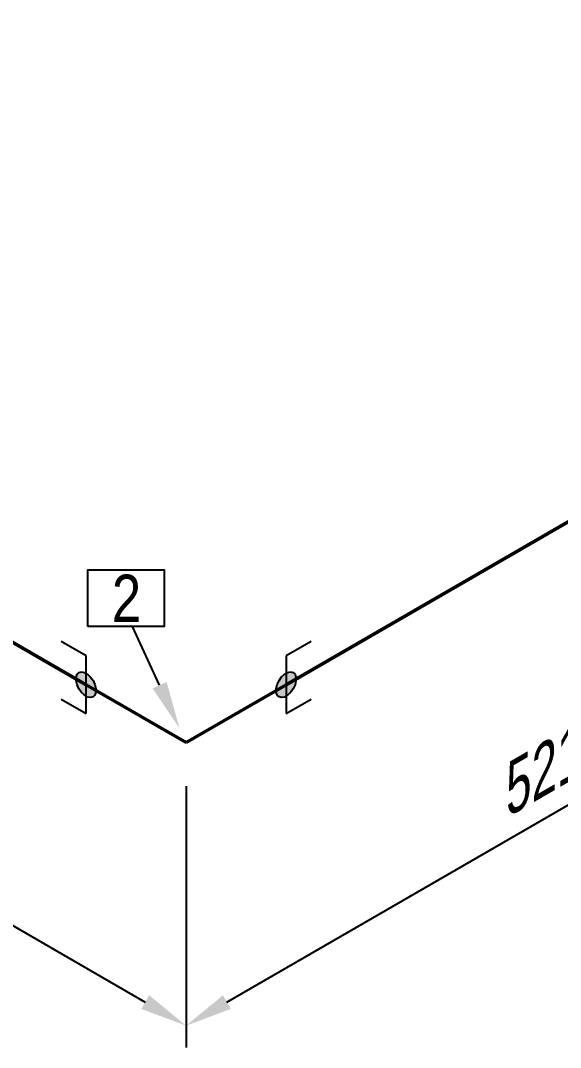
# Model space of a CAD drawing. Header units: millimetres. Extents: x 0 to 594, y 0 to 420.
# Drawn here: x 252.4 to 281.1, y 125.7 to 180.1 of the extents above; entities that cross this region are included whole.
import ezdxf
from ezdxf import colors
from ezdxf.entities.mleader import LeaderData, LeaderLine
from ezdxf.enums import TextEntityAlignment as Align
from ezdxf.math import Vec2, Vec3

# ---------------------------------------------------------------- set-up
doc = ezdxf.new("R2010")
doc.units = ezdxf.units.MM
doc.header["$LTSCALE"] = 0.25
for name, color, linetype in [('용접', 1, 'Continuous'), ('주석', 7, 'Continuous'), ('치수', 1, 'Continuous')]:
    doc.layers.add(name, color=color, linetype=linetype)
doc.layers.add('파이프 작은 보어', color=30, linetype='Continuous', lineweight=50)
doc.styles.add('AdskIsoAnnotation', font='arial.ttf', dxfattribs={"width": 0.8, "height": 1})
doc.styles.add('AdskIsoMetric', font='arial.ttf', dxfattribs={"width": 0.8, "height": 2.5})
doc.styles.add('AdskIsoMetric-30', font='arial.ttf', dxfattribs={"width": 0.8, "height": 2.5})
doc.styles.add('AdskIsoMetric30', font='arial.ttf', dxfattribs={"width": 0.8, "oblique": 30, "height": 2.5})
doc.styles.get("Standard").update_dxf_attribs({"font": 'arial.ttf'})
doc.dimstyles.new('AdskIsoMetric', dxfattribs={"dimtxt": 2.5, "dimasz": 2.5, "dimexe": 1, "dimexo": 2, "dimgap": 0.8, "dimtad": 1, "dimdec": 0, "dimrnd": 1, "dimzin": 0, "dimdsep": 46, "dimtxsty": 'AdskIsoMetric', "dimcen": 0, "dimclrt": 7, "dimadec": 0, "dimazin": 0, "dimtfac": 1, "dimtdec": 0, "dimtmove": 1, "dimatfit": 3, "dimfxl": 0, "dimfrac": 2, "dimtolj": 1, "dimtzin": 0, "dimarcsym": 0})

# ---------------------------------------------------------------- blocks, each defined once
blk = doc.blocks.new('*D26')
at = {"layer": 'Defpoints', "color": 0}
for p in [(299.308, 163.85), (299.308, 148.85), (261.214, 141.856)]:
    blk.add_point(p, dxfattribs=at)
at = {"layer": '치수', "color": 0, "lineweight": -2}
for p, q in [((299.308, 161.541), (299.308, 147.695)), ((263.379, 128.106), (297.143, 147.6)), ((261.214, 139.547), (261.214, 125.702))]:
    blk.add_line(p, q, dxfattribs=at)
at = {"layer": '치수', "color": 0}
for points in [[(296.935, 147.961), (297.352, 147.239), (299.308, 148.85)], [(263.17, 128.467), (263.587, 127.745), (261.214, 126.856)]]:
    blk.add_solid(points, dxfattribs=at)
at = {"layer": '치수', "color": 7, "insert": (280.261, 140.47), "char_height": 2.5, "attachment_point": 5, "rotation": 30, "style": 'AdskIsoMetric30'}
blk.add_mtext('\\A1;5213', dxfattribs=at)
blk = doc.blocks.new('*D27')
at = {"layer": 'Defpoints', "color": 0}
for p in [(41.99, 268.425), (261.214, 141.856), (261.214, 126.856)]:
    blk.add_point(p, dxfattribs=at)
at = {"layer": '치수', "color": 0, "lineweight": -2}
for p, q in [((41.99, 266.116), (41.99, 252.27)), ((44.155, 252.175), (259.049, 128.106)), ((261.214, 139.547), (261.214, 125.702))]:
    blk.add_line(p, q, dxfattribs=at)
at = {"layer": '치수', "color": 0}
for points in [[(44.364, 252.536), (43.947, 251.814), (41.99, 253.425)], [(259.257, 128.467), (258.84, 127.745), (261.214, 126.856)]]:
    blk.add_solid(points, dxfattribs=at)
at = {"layer": '치수', "color": 7, "insert": (151.602, 192.758), "char_height": 2.5, "attachment_point": 5, "rotation": 330, "style": 'AdskIsoMetric-30'}
blk.add_mtext('\\A1;26612', dxfattribs=at)
blk = doc.blocks.new('엘보우-1-Iso2DSkew90')
at = {"color": 0, "linetype": 'ByBlock', "lineweight": -2, "extrusion": (0, 0.816497, 0.57735)}
for p, q in [((-5.303, 3.062), (0, 0)), ((0, 0), (5.303, 3.062)), ((0, 0), (0, 0))]:
    blk.add_line(p, q, dxfattribs=at)
blk = doc.blocks.new('SocketWeld-1-IsoRight')
blk.add_hatch(color=256).paths.add_polyline_path([(0.0055, 0.0371), (0.0057, 0.0369), (0.006, 0.0367), (0.0062, 0.0365), (0.0064, 0.0363), (0.0066, 0.0361), (0.0068, 0.0359), (0.007, 0.0357), (0.0072, 0.0355), (0.0075, 0.0353), (0.0077, 0.0351), (0.0079, 0.0349), (0.0081, 0.0347), (0.0083, 0.0345), (0.0085, 0.0343), (0.0088, 0.0341), (0.009, 0.0339), (0.0092, 0.0337), (0.0094, 0.0334), (0.0096, 0.0332), (0.0098, 0.033), (0.01, 0.0328), (0.0103, 0.0326), (0.0105, 0.0324), (0.0107, 0.0322), (0.0109, 0.032), (0.0111, 0.0318), (0.0113, 0.0316), (0.0115, 0.0314), (0.0118, 0.0312), (0.012, 0.031), (0.0122, 0.0308), (0.0124, 0.0306), (0.0126, 0.0304), (0.0128, 0.0302), (0.013, 0.03), (0.0133, 0.0298), (0.0135, 0.0296), (0.0137, 0.0294), (0.0139, 0.0292), (0.0141, 0.0289), (0.0143, 0.0287), (0.0145, 0.0285), (0.0148, 0.0283), (0.015, 0.0281), (0.0152, 0.0279), (0.0154, 0.0277), (0.0156, 0.0275), (0.0158, 0.0273), (0.0161, 0.0271), (0.0161, 0.0271), (0.0162, 0.0268), (0.0164, 0.0266), (0.0166, 0.0263), (0.0168, 0.0261), (0.017, 0.0258), (0.0171, 0.0256), (0.0173, 0.0253), (0.0175, 0.025), (0.0177, 0.0248), (0.0179, 0.0245), (0.0181, 0.0243), (0.0182, 0.024), (0.0184, 0.0237), (0.0186, 0.0235), (0.0188, 0.0232), (0.019, 0.023), (0.0192, 0.0227), (0.0193, 0.0225), (0.0195, 0.0222), (0.0197, 0.0219), (0.0199, 0.0217), (0.0201, 0.0214), (0.0203, 0.0212), (0.0204, 0.0209), (0.0206, 0.0206), (0.0208, 0.0204), (0.021, 0.0201), (0.0212, 0.0199), (0.0213, 0.0196), (0.0215, 0.0193), (0.0217, 0.0191), (0.0219, 0.0188), (0.0221, 0.0186), (0.0223, 0.0183), (0.0224, 0.0181), (0.0226, 0.0178), (0.0228, 0.0175), (0.023, 0.0173), (0.0232, 0.017), (0.0234, 0.0168), (0.0235, 0.0165), (0.0237, 0.0162), (0.0239, 0.016), (0.0241, 0.0157), (0.0243, 0.0155), (0.0245, 0.0152), (0.0246, 0.015), (0.0248, 0.0147), (0.025, 0.0144), (0.025, 0.0144), (0.0251, 0.0141), (0.0253, 0.0139), (0.0254, 0.0136), (0.0255, 0.0133), (0.0257, 0.013), (0.0258, 0.0127), (0.0259, 0.0124), (0.0261, 0.0121), (0.0262, 0.0118), (0.0263, 0.0116), (0.0265, 0.0113), (0.0266, 0.011), (0.0267, 0.0107), (0.0269, 0.0104), (0.027, 0.0101), (0.0271, 0.0098), (0.0273, 0.0095), (0.0274, 0.0093), (0.0275, 0.009), (0.0277, 0.0087), (0.0278, 0.0084), (0.0279, 0.0081), (0.0281, 0.0078), (0.0282, 0.0075), (0.0283, 0.0072), (0.0284, 0.007), (0.0286, 0.0067), (0.0287, 0.0064), (0.0288, 0.0061), (0.029, 0.0058), (0.0291, 0.0055), (0.0292, 0.0052), (0.0294, 0.0049), (0.0295, 0.0047), (0.0296, 0.0044), (0.0298, 0.0041), (0.0299, 0.0038), (0.03, 0.0035), (0.0302, 0.0032), (0.0303, 0.0029), (0.0304, 0.0026), (0.0306, 0.0024), (0.0307, 0.0021), (0.0308, 0.0018), (0.031, 0.0015), (0.0311, 0.0012), (0.0312, 0.0009), (0.0314, 0.0006), (0.0315, 0.0003), (0.0315, 0.0003), (0.0316, 0.0001), (0.0316, -0.0002), (0.0317, -0.0005), (0.0318, -0.0008), (0.0319, -0.0011), (0.0319, -0.0014), (0.032, -0.0017), (0.0321, -0.002), (0.0321, -0.0022), (0.0322, -0.0025), (0.0323, -0.0028), (0.0323, -0.0031), (0.0324, -0.0034), (0.0325, -0.0037), (0.0325, -0.004), (0.0326, -0.0043), (0.0327, -0.0046), (0.0328, -0.0048), (0.0328, -0.0051), (0.0329, -0.0054), (0.033, -0.0057), (0.033, -0.006), (0.0331, -0.0063), (0.0332, -0.0066), (0.0332, -0.0069), (0.0333, -0.0071), (0.0334, -0.0074), (0.0335, -0.0077), (0.0335, -0.008), (0.0336, -0.0083), (0.0337, -0.0086), (0.0337, -0.0089), (0.0338, -0.0092), (0.0339, -0.0095), (0.0339, -0.0097), (0.034, -0.01), (0.0341, -0.0103), (0.0342, -0.0106), (0.0342, -0.0109), (0.0343, -0.0112), (0.0344, -0.0115), (0.0344, -0.0118), (0.0345, -0.012), (0.0346, -0.0123), (0.0346, -0.0126), (0.0347, -0.0129), (0.0348, -0.0132), (0.0349, -0.0135), (0.0349, -0.0138), (0.0349, -0.0138), (0.0349, -0.014), (0.0349, -0.0143), (0.0349, -0.0146), (0.0349, -0.0148), (0.0349, -0.0151), (0.0349, -0.0153), (0.0349, -0.0156), (0.0349, -0.0159), (0.0349, -0.0161), (0.0349, -0.0164), (0.0349, -0.0166), (0.0349, -0.0169), (0.0349, -0.0172), (0.0349, -0.0174), (0.0349, -0.0177), (0.0349, -0.0179), (0.0349, -0.0182), (0.0349, -0.0185), (0.0349, -0.0187), (0.0349, -0.019), (0.0349, -0.0192), (0.0349, -0.0195), (0.0349, -0.0198), (0.0349, -0.02), (0.0349, -0.0203), (0.0349, -0.0206), (0.0349, -0.0208), (0.0349, -0.0211), (0.0349, -0.0213), (0.0349, -0.0216), (0.0349, -0.0219), (0.0349, -0.0221), (0.0349, -0.0224), (0.0349, -0.0226), (0.0349, -0.0229), (0.0349, -0.0232), (0.0349, -0.0234), (0.0349, -0.0237), (0.0349, -0.0239), (0.0349, -0.0242), (0.0349, -0.0245), (0.0349, -0.0247), (0.0349, -0.025), (0.0349, -0.0252), (0.0349, -0.0255), (0.0349, -0.0258), (0.0349, -0.026), (0.0349, -0.0263), (0.0349, -0.0265), (0.0349, -0.0265), (0.0349, -0.0268), (0.0348, -0.027), (0.0347, -0.0272), (0.0346, -0.0274), (0.0346, -0.0276), (0.0345, -0.0278), (0.0344, -0.028), (0.0344, -0.0282), (0.0343, -0.0284), (0.0342, -0.0286), (0.0342, -0.0288), (0.0341, -0.029), (0.034, -0.0292), (0.0339, -0.0295), (0.0339, -0.0297), (0.0338, -0.0299), (0.0337, -0.0301), (0.0337, -0.0303), (0.0336, -0.0305), (0.0335, -0.0307), (0.0335, -0.0309), (0.0334, -0.0311), (0.0333, -0.0313), (0.0332, -0.0315), (0.0332, -0.0317), (0.0331, -0.0319), (0.033, -0.0322), (0.033, -0.0324), (0.0329, -0.0326), (0.0328, -0.0328), (0.0328, -0.033), (0.0327, -0.0332), (0.0326, -0.0334), (0.0325, -0.0336), (0.0325, -0.0338), (0.0324, -0.034), (0.0323, -0.0342), (0.0323, -0.0344), (0.0322, -0.0346), (0.0321, -0.0349), (0.0321, -0.0351), (0.032, -0.0353), (0.0319, -0.0355), (0.0319, -0.0357), (0.0318, -0.0359), (0.0317, -0.0361), (0.0316, -0.0363), (0.0316, -0.0365), (0.0315, -0.0367), (0.0315, -0.0367), (0.0314, -0.0369), (0.0312, -0.037), (0.0311, -0.0371), (0.031, -0.0373), (0.0308, -0.0374), (0.0307, -0.0375), (0.0306, -0.0377), (0.0304, -0.0378), (0.0303, -0.0379), (0.0302, -0.0381), (0.03, -0.0382), (0.0299, -0.0383), (0.0298, -0.0385), (0.0296, -0.0386), (0.0295, -0.0387), (0.0294, -0.0389), (0.0292, -0.039), (0.0291, -0.0391), (0.029, -0.0393), (0.0288, -0.0394), (0.0287, -0.0395), (0.0286, -0.0397), (0.0284, -0.0398), (0.0283, -0.0399), (0.0282, -0.0401), (0.0281, -0.0402), (0.0279, -0.0403), (0.0278, -0.0405), (0.0277, -0.0406), (0.0275, -0.0408), (0.0274, -0.0409), (0.0273, -0.041), (0.0271, -0.0412), (0.027, -0.0413), (0.0269, -0.0414), (0.0267, -0.0416), (0.0266, -0.0417), (0.0265, -0.0418), (0.0263, -0.042), (0.0262, -0.0421), (0.0261, -0.0422), (0.0259, -0.0424), (0.0258, -0.0425), (0.0257, -0.0426), (0.0255, -0.0428), (0.0254, -0.0429), (0.0253, -0.043), (0.0251, -0.0432), (0.025, -0.0433), (0.025, -0.0433), (0.0248, -0.0433), (0.0246, -0.0434), (0.0245, -0.0434), (0.0243, -0.0435), (0.0241, -0.0435), (0.0239, -0.0436), (0.0237, -0.0436), (0.0235, -0.0437), (0.0234, -0.0437), (0.0232, -0.0438), (0.023, -0.0438), (0.0228, -0.0439), (0.0226, -0.0439), (0.0224, -0.044), (0.0223, -0.044), (0.0221, -0.0441), (0.0219, -0.0441), (0.0217, -0.0442), (0.0215, -0.0442), (0.0213, -0.0443), (0.0212, -0.0443), (0.021, -0.0444), (0.0208, -0.0444), (0.0206, -0.0444), (0.0204, -0.0445), (0.0203, -0.0445), (0.0201, -0.0446), (0.0199, -0.0446), (0.0197, -0.0447), (0.0195, -0.0447), (0.0193, -0.0448), (0.0192, -0.0448), (0.019, -0.0449), (0.0188, -0.0449), (0.0186, -0.045), (0.0184, -0.045), (0.0182, -0.0451), (0.0181, -0.0451), (0.0179, -0.0452), (0.0177, -0.0452), (0.0175, -0.0453), (0.0173, -0.0453), (0.0171, -0.0454), (0.017, -0.0454), (0.0168, -0.0455), (0.0166, -0.0455), (0.0164, -0.0455), (0.0162, -0.0456), (0.0161, -0.0456), (0.0161, -0.0456), (0.0158, -0.0456), (0.0156, -0.0456), (0.0154, -0.0455), (0.0152, -0.0455), (0.015, -0.0454), (0.0148, -0.0454), (0.0145, -0.0453), (0.0143, -0.0453), (0.0141, -0.0453), (0.0139, -0.0452), (0.0137, -0.0452), (0.0135, -0.0451), (0.0133, -0.0451), (0.013, -0.045), (0.0128, -0.045), (0.0126, -0.0449), (0.0124, -0.0449), (0.0122, -0.0449), (0.012, -0.0448), (0.0118, -0.0448), (0.0115, -0.0447), (0.0113, -0.0447), (0.0111, -0.0446), (0.0109, -0.0446), (0.0107, -0.0446), (0.0105, -0.0445), (0.0103, -0.0445), (0.01, -0.0444), (0.0098, -0.0444), (0.0096, -0.0443), (0.0094, -0.0443), (0.0092, -0.0443), (0.009, -0.0442), (0.0088, -0.0442), (0.0085, -0.0441), (0.0083, -0.0441), (0.0081, -0.044), (0.0079, -0.044), (0.0077, -0.0439), (0.0075, -0.0439), (0.0072, -0.0439), (0.007, -0.0438), (0.0068, -0.0438), (0.0066, -0.0437), (0.0064, -0.0437), (0.0062, -0.0436), (0.006, -0.0436), (0.0057, -0.0436), (0.0055, -0.0435), (0.0055, -0.0435), (0.0053, -0.0434), (0.0051, -0.0433), (0.0049, -0.0431), (0.0046, -0.043), (0.0044, -0.0429), (0.0042, -0.0427), (0.004, -0.0426), (0.0037, -0.0425), (0.0035, -0.0423), (0.0033, -0.0422), (0.003, -0.0421), (0.0028, -0.042), (0.0026, -0.0418), (0.0024, -0.0417), (0.0021, -0.0416), (0.0019, -0.0414), (0.0017, -0.0413), (0.0015, -0.0412), (0.0012, -0.041), (0.001, -0.0409), (0.0008, -0.0408), (0.0006, -0.0406), (0.0003, -0.0405), (0.0001, -0.0404), (-0.0001, -0.0403), (-0.0003, -0.0401), (-0.0006, -0.04), (-0.0008, -0.0399), (-0.001, -0.0397), (-0.0012, -0.0396), (-0.0015, -0.0395), (-0.0017, -0.0393), (-0.0019, -0.0392), (-0.0021, -0.0391), (-0.0024, -0.039), (-0.0026, -0.0388), (-0.0028, -0.0387), (-0.003, -0.0386), (-0.0033, -0.0384), (-0.0035, -0.0383), (-0.0037, -0.0382), (-0.004, -0.038), (-0.0042, -0.0379), (-0.0044, -0.0378), (-0.0046, -0.0377), (-0.0049, -0.0375), (-0.0051, -0.0374), (-0.0053, -0.0373), (-0.0055, -0.0371), (-0.0055, -0.0371), (-0.0057, -0.0369), (-0.006, -0.0367), (-0.0062, -0.0365), (-0.0064, -0.0363), (-0.0066, -0.0361), (-0.0068, -0.0359), (-0.007, -0.0357), (-0.0072, -0.0355), (-0.0075, -0.0353), (-0.0077, -0.0351), (-0.0079, -0.0349), (-0.0081, -0.0347), (-0.0083, -0.0345), (-0.0085, -0.0343), (-0.0088, -0.0341), (-0.009, -0.0339), (-0.0092, -0.0337), (-0.0094, -0.0334), (-0.0096, -0.0332), (-0.0098, -0.033), (-0.01, -0.0328), (-0.0103, -0.0326), (-0.0105, -0.0324), (-0.0107, -0.0322), (-0.0109, -0.032), (-0.0111, -0.0318), (-0.0113, -0.0316), (-0.0115, -0.0314), (-0.0118, -0.0312), (-0.012, -0.031), (-0.0122, -0.0308), (-0.0124, -0.0306), (-0.0126, -0.0304), (-0.0128, -0.0302), (-0.013, -0.03), (-0.0133, -0.0298), (-0.0135, -0.0296), (-0.0137, -0.0294), (-0.0139, -0.0292), (-0.0141, -0.0289), (-0.0143, -0.0287), (-0.0145, -0.0285), (-0.0148, -0.0283), (-0.015, -0.0281), (-0.0152, -0.0279), (-0.0154, -0.0277), (-0.0156, -0.0275), (-0.0158, -0.0273), (-0.0161, -0.0271), (-0.0161, -0.0271), (-0.0162, -0.0268), (-0.0164, -0.0266), (-0.0166, -0.0263), (-0.0168, -0.0261), (-0.017, -0.0258), (-0.0171, -0.0256), (-0.0173, -0.0253), (-0.0175, -0.025), (-0.0177, -0.0248), (-0.0179, -0.0245), (-0.0181, -0.0243), (-0.0182, -0.024), (-0.0184, -0.0237), (-0.0186, -0.0235), (-0.0188, -0.0232), (-0.019, -0.023), (-0.0192, -0.0227), (-0.0193, -0.0225), (-0.0195, -0.0222), (-0.0197, -0.0219), (-0.0199, -0.0217), (-0.0201, -0.0214), (-0.0203, -0.0212), (-0.0204, -0.0209), (-0.0206, -0.0206), (-0.0208, -0.0204), (-0.021, -0.0201), (-0.0212, -0.0199), (-0.0213, -0.0196), (-0.0215, -0.0193), (-0.0217, -0.0191), (-0.0219, -0.0188), (-0.0221, -0.0186), (-0.0223, -0.0183), (-0.0224, -0.0181), (-0.0226, -0.0178), (-0.0228, -0.0175), (-0.023, -0.0173), (-0.0232, -0.017), (-0.0234, -0.0168), (-0.0235, -0.0165), (-0.0237, -0.0162), (-0.0239, -0.016), (-0.0241, -0.0157), (-0.0243, -0.0155), (-0.0245, -0.0152), (-0.0246, -0.015), (-0.0248, -0.0147), (-0.025, -0.0144), (-0.025, -0.0144), (-0.0251, -0.0141), (-0.0253, -0.0139), (-0.0254, -0.0136), (-0.0255, -0.0133), (-0.0257, -0.013), (-0.0258, -0.0127), (-0.0259, -0.0124), (-0.0261, -0.0121), (-0.0262, -0.0118), (-0.0263, -0.0116), (-0.0265, -0.0113), (-0.0266, -0.011), (-0.0267, -0.0107), (-0.0269, -0.0104), (-0.027, -0.0101), (-0.0271, -0.0098), (-0.0273, -0.0095), (-0.0274, -0.0093), (-0.0275, -0.009), (-0.0277, -0.0087), (-0.0278, -0.0084), (-0.0279, -0.0081), (-0.0281, -0.0078), (-0.0282, -0.0075), (-0.0283, -0.0072), (-0.0284, -0.007), (-0.0286, -0.0067), (-0.0287, -0.0064), (-0.0288, -0.0061), (-0.029, -0.0058), (-0.0291, -0.0055), (-0.0292, -0.0052), (-0.0294, -0.0049), (-0.0295, -0.0047), (-0.0296, -0.0044), (-0.0298, -0.0041), (-0.0299, -0.0038), (-0.03, -0.0035), (-0.0302, -0.0032), (-0.0303, -0.0029), (-0.0304, -0.0026), (-0.0306, -0.0024), (-0.0307, -0.0021), (-0.0308, -0.0018), (-0.031, -0.0015), (-0.0311, -0.0012), (-0.0312, -0.0009), (-0.0314, -0.0006), (-0.0315, -0.0003), (-0.0315, -0.0003), (-0.0316, -0.0001), (-0.0316, 0.0002), (-0.0317, 0.0005), (-0.0318, 0.0008), (-0.0319, 0.0011), (-0.0319, 0.0014), (-0.032, 0.0017), (-0.0321, 0.002), (-0.0321, 0.0022), (-0.0322, 0.0025), (-0.0323, 0.0028), (-0.0323, 0.0031), (-0.0324, 0.0034), (-0.0325, 0.0037), (-0.0325, 0.004), (-0.0326, 0.0043), (-0.0327, 0.0046), (-0.0328, 0.0048), (-0.0328, 0.0051), (-0.0329, 0.0054), (-0.033, 0.0057), (-0.033, 0.006), (-0.0331, 0.0063), (-0.0332, 0.0066), (-0.0332, 0.0069), (-0.0333, 0.0071), (-0.0334, 0.0074), (-0.0335, 0.0077), (-0.0335, 0.008), (-0.0336, 0.0083), (-0.0337, 0.0086), (-0.0337, 0.0089), (-0.0338, 0.0092), (-0.0339, 0.0095), (-0.0339, 0.0097), (-0.034, 0.01), (-0.0341, 0.0103), (-0.0342, 0.0106), (-0.0342, 0.0109), (-0.0343, 0.0112), (-0.0344, 0.0115), (-0.0344, 0.0118), (-0.0345, 0.012), (-0.0346, 0.0123), (-0.0346, 0.0126), (-0.0347, 0.0129), (-0.0348, 0.0132), (-0.0349, 0.0135), (-0.0349, 0.0138), (-0.0349, 0.0138), (-0.0349, 0.014), (-0.0349, 0.0143), (-0.0349, 0.0146), (-0.0349, 0.0148), (-0.0349, 0.0151), (-0.0349, 0.0153), (-0.0349, 0.0156), (-0.0349, 0.0159), (-0.0349, 0.0161), (-0.0349, 0.0164), (-0.0349, 0.0166), (-0.0349, 0.0169), (-0.0349, 0.0172), (-0.0349, 0.0174), (-0.0349, 0.0177), (-0.0349, 0.0179), (-0.0349, 0.0182), (-0.0349, 0.0185), (-0.0349, 0.0187), (-0.0349, 0.019), (-0.0349, 0.0192), (-0.0349, 0.0195), (-0.0349, 0.0198), (-0.0349, 0.02), (-0.0349, 0.0203), (-0.0349, 0.0206), (-0.0349, 0.0208), (-0.0349, 0.0211), (-0.0349, 0.0213), (-0.0349, 0.0216), (-0.0349, 0.0219), (-0.0349, 0.0221), (-0.0349, 0.0224), (-0.0349, 0.0226), (-0.0349, 0.0229), (-0.0349, 0.0232), (-0.0349, 0.0234), (-0.0349, 0.0237), (-0.0349, 0.0239), (-0.0349, 0.0242), (-0.0349, 0.0245), (-0.0349, 0.0247), (-0.0349, 0.025), (-0.0349, 0.0252), (-0.0349, 0.0255), (-0.0349, 0.0258), (-0.0349, 0.026), (-0.0349, 0.0263), (-0.0349, 0.0265), (-0.0349, 0.0265), (-0.0349, 0.0268), (-0.0348, 0.027), (-0.0347, 0.0272), (-0.0346, 0.0274), (-0.0346, 0.0276), (-0.0345, 0.0278), (-0.0344, 0.028), (-0.0344, 0.0282), (-0.0343, 0.0284), (-0.0342, 0.0286), (-0.0342, 0.0288), (-0.0341, 0.029), (-0.034, 0.0292), (-0.0339, 0.0295), (-0.0339, 0.0297), (-0.0338, 0.0299), (-0.0337, 0.0301), (-0.0337, 0.0303), (-0.0336, 0.0305), (-0.0335, 0.0307), (-0.0335, 0.0309), (-0.0334, 0.0311), (-0.0333, 0.0313), (-0.0332, 0.0315), (-0.0332, 0.0317), (-0.0331, 0.0319), (-0.033, 0.0322), (-0.033, 0.0324), (-0.0329, 0.0326), (-0.0328, 0.0328), (-0.0328, 0.033), (-0.0327, 0.0332), (-0.0326, 0.0334), (-0.0325, 0.0336), (-0.0325, 0.0338), (-0.0324, 0.034), (-0.0323, 0.0342), (-0.0323, 0.0344), (-0.0322, 0.0346), (-0.0321, 0.0349), (-0.0321, 0.0351), (-0.032, 0.0353), (-0.0319, 0.0355), (-0.0319, 0.0357), (-0.0318, 0.0359), (-0.0317, 0.0361), (-0.0316, 0.0363), (-0.0316, 0.0365), (-0.0315, 0.0367), (-0.0315, 0.0367), (-0.0314, 0.0369), (-0.0312, 0.037), (-0.0311, 0.0371), (-0.031, 0.0373), (-0.0308, 0.0374), (-0.0307, 0.0375), (-0.0306, 0.0377), (-0.0304, 0.0378), (-0.0303, 0.0379), (-0.0302, 0.0381), (-0.03, 0.0382), (-0.0299, 0.0383), (-0.0298, 0.0385), (-0.0296, 0.0386), (-0.0295, 0.0387), (-0.0294, 0.0389), (-0.0292, 0.039), (-0.0291, 0.0391), (-0.029, 0.0393), (-0.0288, 0.0394), (-0.0287, 0.0395), (-0.0286, 0.0397), (-0.0284, 0.0398), (-0.0283, 0.0399), (-0.0282, 0.0401), (-0.0281, 0.0402), (-0.0279, 0.0403), (-0.0278, 0.0405), (-0.0277, 0.0406), (-0.0275, 0.0408), (-0.0274, 0.0409), (-0.0273, 0.041), (-0.0271, 0.0412), (-0.027, 0.0413), (-0.0269, 0.0414), (-0.0267, 0.0416), (-0.0266, 0.0417), (-0.0265, 0.0418), (-0.0263, 0.042), (-0.0262, 0.0421), (-0.0261, 0.0422), (-0.0259, 0.0424), (-0.0258, 0.0425), (-0.0257, 0.0426), (-0.0255, 0.0428), (-0.0254, 0.0429), (-0.0253, 0.043), (-0.0251, 0.0432), (-0.025, 0.0433), (-0.025, 0.0433), (-0.0248, 0.0433), (-0.0246, 0.0434), (-0.0245, 0.0434), (-0.0243, 0.0435), (-0.0241, 0.0435), (-0.0239, 0.0436), (-0.0237, 0.0436), (-0.0235, 0.0437), (-0.0234, 0.0437), (-0.0232, 0.0438), (-0.023, 0.0438), (-0.0228, 0.0439), (-0.0226, 0.0439), (-0.0224, 0.044), (-0.0223, 0.044), (-0.0221, 0.0441), (-0.0219, 0.0441), (-0.0217, 0.0442), (-0.0215, 0.0442), (-0.0213, 0.0443), (-0.0212, 0.0443), (-0.021, 0.0444), (-0.0208, 0.0444), (-0.0206, 0.0444), (-0.0204, 0.0445), (-0.0203, 0.0445), (-0.0201, 0.0446), (-0.0199, 0.0446), (-0.0197, 0.0447), (-0.0195, 0.0447), (-0.0193, 0.0448), (-0.0192, 0.0448), (-0.019, 0.0449), (-0.0188, 0.0449), (-0.0186, 0.045), (-0.0184, 0.045), (-0.0182, 0.0451), (-0.0181, 0.0451), (-0.0179, 0.0452), (-0.0177, 0.0452), (-0.0175, 0.0453), (-0.0173, 0.0453), (-0.0171, 0.0454), (-0.017, 0.0454), (-0.0168, 0.0455), (-0.0166, 0.0455), (-0.0164, 0.0455), (-0.0162, 0.0456), (-0.0161, 0.0456), (-0.0161, 0.0456), (-0.0158, 0.0456), (-0.0156, 0.0456), (-0.0154, 0.0455), (-0.0152, 0.0455), (-0.015, 0.0454), (-0.0148, 0.0454), (-0.0145, 0.0453), (-0.0143, 0.0453), (-0.0141, 0.0453), (-0.0139, 0.0452), (-0.0137, 0.0452), (-0.0135, 0.0451), (-0.0133, 0.0451), (-0.013, 0.045), (-0.0128, 0.045), (-0.0126, 0.0449), (-0.0124, 0.0449), (-0.0122, 0.0449), (-0.012, 0.0448), (-0.0118, 0.0448), (-0.0115, 0.0447), (-0.0113, 0.0447), (-0.0111, 0.0446), (-0.0109, 0.0446), (-0.0107, 0.0446), (-0.0105, 0.0445), (-0.0103, 0.0445), (-0.01, 0.0444), (-0.0098, 0.0444), (-0.0096, 0.0443), (-0.0094, 0.0443), (-0.0092, 0.0443), (-0.009, 0.0442), (-0.0088, 0.0442), (-0.0085, 0.0441), (-0.0083, 0.0441), (-0.0081, 0.044), (-0.0079, 0.044), (-0.0077, 0.0439), (-0.0075, 0.0439), (-0.0072, 0.0439), (-0.007, 0.0438), (-0.0068, 0.0438), (-0.0066, 0.0437), (-0.0064, 0.0437), (-0.0062, 0.0436), (-0.006, 0.0436), (-0.0057, 0.0436), (-0.0055, 0.0435), (-0.0055, 0.0435), (-0.0053, 0.0434), (-0.0051, 0.0433), (-0.0049, 0.0431), (-0.0046, 0.043), (-0.0044, 0.0429), (-0.0042, 0.0427), (-0.004, 0.0426), (-0.0037, 0.0425), (-0.0035, 0.0423), (-0.0033, 0.0422), (-0.003, 0.0421), (-0.0028, 0.042), (-0.0026, 0.0418), (-0.0024, 0.0417), (-0.0021, 0.0416), (-0.0019, 0.0414), (-0.0017, 0.0413), (-0.0015, 0.0412), (-0.0012, 0.041), (-0.001, 0.0409), (-0.0008, 0.0408), (-0.0006, 0.0406), (-0.0003, 0.0405), (-0.0001, 0.0404), (0.0001, 0.0403), (0.0003, 0.0401), (0.0006, 0.04), (0.0008, 0.0399), (0.001, 0.0397), (0.0012, 0.0396), (0.0015, 0.0395), (0.0017, 0.0393), (0.0019, 0.0392), (0.0021, 0.0391), (0.0024, 0.039), (0.0026, 0.0388), (0.0028, 0.0387), (0.003, 0.0386), (0.0033, 0.0384), (0.0035, 0.0383), (0.0037, 0.0382), (0.004, 0.038), (0.0042, 0.0379), (0.0044, 0.0378), (0.0046, 0.0377), (0.0049, 0.0375), (0.0051, 0.0374), (0.0053, 0.0373)], flags=0)
at = {"color": 0, "linetype": 'ByBlock', "lineweight": -2, "extrusion": (0.707107, 0.408248, -0.57735)}
for p, q in [((0, 0.1021), (-0.0884, 0.1531)), ((0, -0.1021), (0, 0.1021)), ((-0.0349, 0.0265), (-0.0315, 0.0367)), ((-0.0315, 0.0367), (-0.025, 0.0433)), ((-0.025, 0.0433), (-0.0161, 0.0456)), ((-0.0161, 0.0456), (-0.0055, 0.0435)), ((-0.0055, 0.0435), (0.0055, 0.0371)), ((0.0055, 0.0371), (0.0161, 0.0271)), ((-0.0349, 0.0138), (-0.0349, 0.0265)), ((-0.0315, -0.0003), (-0.0349, 0.0138)), ((0.0161, 0.0271), (0.025, 0.0144)), ((0.025, 0.0144), (0.0315, 0.0003)), ((0.0315, 0.0003), (0.0349, -0.0138)), ((-0.025, -0.0144), (-0.0315, -0.0003)), ((-0.0161, -0.0271), (-0.025, -0.0144)), ((-0.0055, -0.0371), (-0.0161, -0.0271)), ((0.0349, -0.0265), (0.0315, -0.0367)), ((0.0349, -0.0138), (0.0349, -0.0265)), ((-0.0884, -0.051), (0, -0.1021)), ((0.0055, -0.0435), (-0.0055, -0.0371)), ((0.0161, -0.0456), (0.0055, -0.0435)), ((0.025, -0.0433), (0.0161, -0.0456)), ((0.0315, -0.0367), (0.025, -0.0433))]:
    blk.add_line(p, q, dxfattribs=at)
blk = doc.blocks.new('SocketWeld-2-IsoLeft')
blk.add_hatch(color=256).paths.add_polyline_path([(0.0405, 0.017), (0.0406, 0.0168), (0.0407, 0.0166), (0.0409, 0.0165), (0.041, 0.0163), (0.0412, 0.0161), (0.0413, 0.016), (0.0415, 0.0158), (0.0416, 0.0157), (0.0418, 0.0155), (0.0419, 0.0153), (0.042, 0.0152), (0.0422, 0.015), (0.0423, 0.0148), (0.0425, 0.0147), (0.0426, 0.0145), (0.0428, 0.0143), (0.0429, 0.0142), (0.0431, 0.014), (0.0432, 0.0138), (0.0433, 0.0137), (0.0435, 0.0135), (0.0436, 0.0134), (0.0438, 0.0132), (0.0439, 0.013), (0.0441, 0.0129), (0.0442, 0.0127), (0.0444, 0.0125), (0.0445, 0.0124), (0.0447, 0.0122), (0.0448, 0.012), (0.0449, 0.0119), (0.0451, 0.0117), (0.0452, 0.0115), (0.0454, 0.0114), (0.0455, 0.0112), (0.0457, 0.0111), (0.0458, 0.0109), (0.046, 0.0107), (0.0461, 0.0106), (0.0462, 0.0104), (0.0464, 0.0102), (0.0465, 0.0101), (0.0467, 0.0099), (0.0468, 0.0097), (0.047, 0.0096), (0.0471, 0.0094), (0.0473, 0.0092), (0.0474, 0.0091), (0.0476, 0.0089), (0.0476, 0.0089), (0.0476, 0.0087), (0.0477, 0.0086), (0.0477, 0.0084), (0.0478, 0.0082), (0.0478, 0.008), (0.0479, 0.0078), (0.0479, 0.0076), (0.048, 0.0075), (0.048, 0.0073), (0.0481, 0.0071), (0.0481, 0.0069), (0.0482, 0.0067), (0.0482, 0.0066), (0.0483, 0.0064), (0.0483, 0.0062), (0.0484, 0.006), (0.0484, 0.0058), (0.0485, 0.0056), (0.0485, 0.0055), (0.0486, 0.0053), (0.0486, 0.0051), (0.0487, 0.0049), (0.0487, 0.0047), (0.0488, 0.0046), (0.0488, 0.0044), (0.0489, 0.0042), (0.0489, 0.004), (0.049, 0.0038), (0.049, 0.0036), (0.0491, 0.0035), (0.0491, 0.0033), (0.0492, 0.0031), (0.0492, 0.0029), (0.0493, 0.0027), (0.0493, 0.0025), (0.0494, 0.0024), (0.0494, 0.0022), (0.0495, 0.002), (0.0495, 0.0018), (0.0496, 0.0016), (0.0496, 0.0015), (0.0497, 0.0013), (0.0497, 0.0011), (0.0498, 0.0009), (0.0498, 0.0007), (0.0499, 0.0005), (0.0499, 0.0004), (0.05, 0.0002), (0.05, 0), (0.05, 0), (0.05, -0.0002), (0.0499, -0.0004), (0.0499, -0.0005), (0.0498, -0.0007), (0.0498, -0.0009), (0.0497, -0.0011), (0.0497, -0.0013), (0.0496, -0.0015), (0.0496, -0.0016), (0.0495, -0.0018), (0.0495, -0.002), (0.0494, -0.0022), (0.0494, -0.0024), (0.0493, -0.0025), (0.0493, -0.0027), (0.0492, -0.0029), (0.0492, -0.0031), (0.0491, -0.0033), (0.0491, -0.0035), (0.049, -0.0036), (0.049, -0.0038), (0.0489, -0.004), (0.0489, -0.0042), (0.0488, -0.0044), (0.0488, -0.0046), (0.0487, -0.0047), (0.0487, -0.0049), (0.0486, -0.0051), (0.0486, -0.0053), (0.0485, -0.0055), (0.0485, -0.0056), (0.0484, -0.0058), (0.0484, -0.006), (0.0483, -0.0062), (0.0483, -0.0064), (0.0482, -0.0066), (0.0482, -0.0067), (0.0481, -0.0069), (0.0481, -0.0071), (0.048, -0.0073), (0.048, -0.0075), (0.0479, -0.0076), (0.0479, -0.0078), (0.0478, -0.008), (0.0478, -0.0082), (0.0477, -0.0084), (0.0477, -0.0086), (0.0476, -0.0087), (0.0476, -0.0089), (0.0476, -0.0089), (0.0474, -0.0091), (0.0473, -0.0092), (0.0471, -0.0094), (0.047, -0.0096), (0.0468, -0.0097), (0.0467, -0.0099), (0.0465, -0.0101), (0.0464, -0.0102), (0.0462, -0.0104), (0.0461, -0.0106), (0.046, -0.0107), (0.0458, -0.0109), (0.0457, -0.0111), (0.0455, -0.0112), (0.0454, -0.0114), (0.0452, -0.0115), (0.0451, -0.0117), (0.0449, -0.0119), (0.0448, -0.012), (0.0447, -0.0122), (0.0445, -0.0124), (0.0444, -0.0125), (0.0442, -0.0127), (0.0441, -0.0129), (0.0439, -0.013), (0.0438, -0.0132), (0.0436, -0.0134), (0.0435, -0.0135), (0.0433, -0.0137), (0.0432, -0.0138), (0.0431, -0.014), (0.0429, -0.0142), (0.0428, -0.0143), (0.0426, -0.0145), (0.0425, -0.0147), (0.0423, -0.0148), (0.0422, -0.015), (0.042, -0.0152), (0.0419, -0.0153), (0.0418, -0.0155), (0.0416, -0.0157), (0.0415, -0.0158), (0.0413, -0.016), (0.0412, -0.0161), (0.041, -0.0163), (0.0409, -0.0165), (0.0407, -0.0166), (0.0406, -0.0168), (0.0405, -0.017), (0.0405, -0.017), (0.0402, -0.0171), (0.04, -0.0172), (0.0398, -0.0174), (0.0395, -0.0175), (0.0393, -0.0176), (0.0391, -0.0177), (0.0389, -0.0179), (0.0386, -0.018), (0.0384, -0.0181), (0.0382, -0.0183), (0.038, -0.0184), (0.0377, -0.0185), (0.0375, -0.0187), (0.0373, -0.0188), (0.0371, -0.0189), (0.0368, -0.0191), (0.0366, -0.0192), (0.0364, -0.0193), (0.0362, -0.0194), (0.0359, -0.0196), (0.0357, -0.0197), (0.0355, -0.0198), (0.0353, -0.02), (0.035, -0.0201), (0.0348, -0.0202), (0.0346, -0.0204), (0.0344, -0.0205), (0.0341, -0.0206), (0.0339, -0.0207), (0.0337, -0.0209), (0.0335, -0.021), (0.0332, -0.0211), (0.033, -0.0213), (0.0328, -0.0214), (0.0325, -0.0215), (0.0323, -0.0217), (0.0321, -0.0218), (0.0319, -0.0219), (0.0316, -0.0221), (0.0314, -0.0222), (0.0312, -0.0223), (0.031, -0.0224), (0.0307, -0.0226), (0.0305, -0.0227), (0.0303, -0.0228), (0.0301, -0.023), (0.0298, -0.0231), (0.0296, -0.0232), (0.0294, -0.0234), (0.0294, -0.0234), (0.0291, -0.0234), (0.0288, -0.0235), (0.0285, -0.0236), (0.0283, -0.0237), (0.028, -0.0238), (0.0277, -0.0239), (0.0274, -0.0239), (0.0271, -0.024), (0.0268, -0.0241), (0.0265, -0.0242), (0.0263, -0.0243), (0.026, -0.0244), (0.0257, -0.0244), (0.0254, -0.0245), (0.0251, -0.0246), (0.0248, -0.0247), (0.0246, -0.0248), (0.0243, -0.0249), (0.024, -0.0249), (0.0237, -0.025), (0.0234, -0.0251), (0.0231, -0.0252), (0.0228, -0.0253), (0.0226, -0.0254), (0.0223, -0.0254), (0.022, -0.0255), (0.0217, -0.0256), (0.0214, -0.0257), (0.0211, -0.0258), (0.0209, -0.0259), (0.0206, -0.0259), (0.0203, -0.026), (0.02, -0.0261), (0.0197, -0.0262), (0.0194, -0.0263), (0.0191, -0.0264), (0.0189, -0.0265), (0.0186, -0.0265), (0.0183, -0.0266), (0.018, -0.0267), (0.0177, -0.0268), (0.0174, -0.0269), (0.0172, -0.027), (0.0169, -0.027), (0.0166, -0.0271), (0.0163, -0.0272), (0.016, -0.0273), (0.0157, -0.0274), (0.0155, -0.0275), (0.0155, -0.0275), (0.0151, -0.0275), (0.0148, -0.0275), (0.0145, -0.0275), (0.0142, -0.0276), (0.0139, -0.0276), (0.0136, -0.0276), (0.0132, -0.0277), (0.0129, -0.0277), (0.0126, -0.0277), (0.0123, -0.0277), (0.012, -0.0278), (0.0117, -0.0278), (0.0114, -0.0278), (0.011, -0.0279), (0.0107, -0.0279), (0.0104, -0.0279), (0.0101, -0.0279), (0.0098, -0.028), (0.0095, -0.028), (0.0091, -0.028), (0.0088, -0.0281), (0.0085, -0.0281), (0.0082, -0.0281), (0.0079, -0.0281), (0.0076, -0.0282), (0.0073, -0.0282), (0.0069, -0.0282), (0.0066, -0.0283), (0.0063, -0.0283), (0.006, -0.0283), (0.0057, -0.0283), (0.0054, -0.0284), (0.005, -0.0284), (0.0047, -0.0284), (0.0044, -0.0285), (0.0041, -0.0285), (0.0038, -0.0285), (0.0035, -0.0286), (0.0032, -0.0286), (0.0028, -0.0286), (0.0025, -0.0286), (0.0022, -0.0287), (0.0019, -0.0287), (0.0016, -0.0287), (0.0013, -0.0288), (0.0009, -0.0288), (0.0006, -0.0288), (0.0003, -0.0288), (0, -0.0289), (0, -0.0289), (-0.0003, -0.0288), (-0.0006, -0.0288), (-0.0009, -0.0288), (-0.0013, -0.0288), (-0.0016, -0.0287), (-0.0019, -0.0287), (-0.0022, -0.0287), (-0.0025, -0.0286), (-0.0028, -0.0286), (-0.0032, -0.0286), (-0.0035, -0.0286), (-0.0038, -0.0285), (-0.0041, -0.0285), (-0.0044, -0.0285), (-0.0047, -0.0284), (-0.005, -0.0284), (-0.0054, -0.0284), (-0.0057, -0.0283), (-0.006, -0.0283), (-0.0063, -0.0283), (-0.0066, -0.0283), (-0.0069, -0.0282), (-0.0073, -0.0282), (-0.0076, -0.0282), (-0.0079, -0.0281), (-0.0082, -0.0281), (-0.0085, -0.0281), (-0.0088, -0.0281), (-0.0091, -0.028), (-0.0095, -0.028), (-0.0098, -0.028), (-0.0101, -0.0279), (-0.0104, -0.0279), (-0.0107, -0.0279), (-0.011, -0.0279), (-0.0114, -0.0278), (-0.0117, -0.0278), (-0.012, -0.0278), (-0.0123, -0.0277), (-0.0126, -0.0277), (-0.0129, -0.0277), (-0.0132, -0.0277), (-0.0136, -0.0276), (-0.0139, -0.0276), (-0.0142, -0.0276), (-0.0145, -0.0275), (-0.0148, -0.0275), (-0.0151, -0.0275), (-0.0155, -0.0275), (-0.0155, -0.0275), (-0.0157, -0.0274), (-0.016, -0.0273), (-0.0163, -0.0272), (-0.0166, -0.0271), (-0.0169, -0.027), (-0.0172, -0.027), (-0.0174, -0.0269), (-0.0177, -0.0268), (-0.018, -0.0267), (-0.0183, -0.0266), (-0.0186, -0.0265), (-0.0189, -0.0265), (-0.0191, -0.0264), (-0.0194, -0.0263), (-0.0197, -0.0262), (-0.02, -0.0261), (-0.0203, -0.026), (-0.0206, -0.0259), (-0.0209, -0.0259), (-0.0211, -0.0258), (-0.0214, -0.0257), (-0.0217, -0.0256), (-0.022, -0.0255), (-0.0223, -0.0254), (-0.0226, -0.0254), (-0.0228, -0.0253), (-0.0231, -0.0252), (-0.0234, -0.0251), (-0.0237, -0.025), (-0.024, -0.0249), (-0.0243, -0.0249), (-0.0246, -0.0248), (-0.0248, -0.0247), (-0.0251, -0.0246), (-0.0254, -0.0245), (-0.0257, -0.0244), (-0.026, -0.0244), (-0.0263, -0.0243), (-0.0265, -0.0242), (-0.0268, -0.0241), (-0.0271, -0.024), (-0.0274, -0.0239), (-0.0277, -0.0239), (-0.028, -0.0238), (-0.0283, -0.0237), (-0.0285, -0.0236), (-0.0288, -0.0235), (-0.0291, -0.0234), (-0.0294, -0.0234), (-0.0294, -0.0234), (-0.0296, -0.0232), (-0.0298, -0.0231), (-0.0301, -0.023), (-0.0303, -0.0228), (-0.0305, -0.0227), (-0.0307, -0.0226), (-0.031, -0.0224), (-0.0312, -0.0223), (-0.0314, -0.0222), (-0.0316, -0.0221), (-0.0319, -0.0219), (-0.0321, -0.0218), (-0.0323, -0.0217), (-0.0325, -0.0215), (-0.0328, -0.0214), (-0.033, -0.0213), (-0.0332, -0.0211), (-0.0335, -0.021), (-0.0337, -0.0209), (-0.0339, -0.0207), (-0.0341, -0.0206), (-0.0344, -0.0205), (-0.0346, -0.0204), (-0.0348, -0.0202), (-0.035, -0.0201), (-0.0353, -0.02), (-0.0355, -0.0198), (-0.0357, -0.0197), (-0.0359, -0.0196), (-0.0362, -0.0194), (-0.0364, -0.0193), (-0.0366, -0.0192), (-0.0368, -0.0191), (-0.0371, -0.0189), (-0.0373, -0.0188), (-0.0375, -0.0187), (-0.0377, -0.0185), (-0.038, -0.0184), (-0.0382, -0.0183), (-0.0384, -0.0181), (-0.0386, -0.018), (-0.0389, -0.0179), (-0.0391, -0.0177), (-0.0393, -0.0176), (-0.0395, -0.0175), (-0.0398, -0.0174), (-0.04, -0.0172), (-0.0402, -0.0171), (-0.0405, -0.017), (-0.0405, -0.017), (-0.0406, -0.0168), (-0.0407, -0.0166), (-0.0409, -0.0165), (-0.041, -0.0163), (-0.0412, -0.0161), (-0.0413, -0.016), (-0.0415, -0.0158), (-0.0416, -0.0157), (-0.0418, -0.0155), (-0.0419, -0.0153), (-0.042, -0.0152), (-0.0422, -0.015), (-0.0423, -0.0148), (-0.0425, -0.0147), (-0.0426, -0.0145), (-0.0428, -0.0143), (-0.0429, -0.0142), (-0.0431, -0.014), (-0.0432, -0.0138), (-0.0433, -0.0137), (-0.0435, -0.0135), (-0.0436, -0.0134), (-0.0438, -0.0132), (-0.0439, -0.013), (-0.0441, -0.0129), (-0.0442, -0.0127), (-0.0444, -0.0125), (-0.0445, -0.0124), (-0.0447, -0.0122), (-0.0448, -0.012), (-0.0449, -0.0119), (-0.0451, -0.0117), (-0.0452, -0.0115), (-0.0454, -0.0114), (-0.0455, -0.0112), (-0.0457, -0.0111), (-0.0458, -0.0109), (-0.046, -0.0107), (-0.0461, -0.0106), (-0.0462, -0.0104), (-0.0464, -0.0102), (-0.0465, -0.0101), (-0.0467, -0.0099), (-0.0468, -0.0097), (-0.047, -0.0096), (-0.0471, -0.0094), (-0.0473, -0.0092), (-0.0474, -0.0091), (-0.0476, -0.0089), (-0.0476, -0.0089), (-0.0476, -0.0087), (-0.0477, -0.0086), (-0.0477, -0.0084), (-0.0478, -0.0082), (-0.0478, -0.008), (-0.0479, -0.0078), (-0.0479, -0.0076), (-0.048, -0.0075), (-0.048, -0.0073), (-0.0481, -0.0071), (-0.0481, -0.0069), (-0.0482, -0.0067), (-0.0482, -0.0066), (-0.0483, -0.0064), (-0.0483, -0.0062), (-0.0484, -0.006), (-0.0484, -0.0058), (-0.0485, -0.0056), (-0.0485, -0.0055), (-0.0486, -0.0053), (-0.0486, -0.0051), (-0.0487, -0.0049), (-0.0487, -0.0047), (-0.0488, -0.0046), (-0.0488, -0.0044), (-0.0489, -0.0042), (-0.0489, -0.004), (-0.049, -0.0038), (-0.049, -0.0036), (-0.0491, -0.0035), (-0.0491, -0.0033), (-0.0492, -0.0031), (-0.0492, -0.0029), (-0.0493, -0.0027), (-0.0493, -0.0025), (-0.0494, -0.0024), (-0.0494, -0.0022), (-0.0495, -0.002), (-0.0495, -0.0018), (-0.0496, -0.0016), (-0.0496, -0.0015), (-0.0497, -0.0013), (-0.0497, -0.0011), (-0.0498, -0.0009), (-0.0498, -0.0007), (-0.0499, -0.0005), (-0.0499, -0.0004), (-0.05, -0.0002), (-0.05, 0), (-0.05, 0), (-0.05, 0.0002), (-0.0499, 0.0004), (-0.0499, 0.0005), (-0.0498, 0.0007), (-0.0498, 0.0009), (-0.0497, 0.0011), (-0.0497, 0.0013), (-0.0496, 0.0015), (-0.0496, 0.0016), (-0.0495, 0.0018), (-0.0495, 0.002), (-0.0494, 0.0022), (-0.0494, 0.0024), (-0.0493, 0.0025), (-0.0493, 0.0027), (-0.0492, 0.0029), (-0.0492, 0.0031), (-0.0491, 0.0033), (-0.0491, 0.0035), (-0.049, 0.0036), (-0.049, 0.0038), (-0.0489, 0.004), (-0.0489, 0.0042), (-0.0488, 0.0044), (-0.0488, 0.0046), (-0.0487, 0.0047), (-0.0487, 0.0049), (-0.0486, 0.0051), (-0.0486, 0.0053), (-0.0485, 0.0055), (-0.0485, 0.0056), (-0.0484, 0.0058), (-0.0484, 0.006), (-0.0483, 0.0062), (-0.0483, 0.0064), (-0.0482, 0.0066), (-0.0482, 0.0067), (-0.0481, 0.0069), (-0.0481, 0.0071), (-0.048, 0.0073), (-0.048, 0.0075), (-0.0479, 0.0076), (-0.0479, 0.0078), (-0.0478, 0.008), (-0.0478, 0.0082), (-0.0477, 0.0084), (-0.0477, 0.0086), (-0.0476, 0.0087), (-0.0476, 0.0089), (-0.0476, 0.0089), (-0.0474, 0.0091), (-0.0473, 0.0092), (-0.0471, 0.0094), (-0.047, 0.0096), (-0.0468, 0.0097), (-0.0467, 0.0099), (-0.0465, 0.0101), (-0.0464, 0.0102), (-0.0462, 0.0104), (-0.0461, 0.0106), (-0.046, 0.0107), (-0.0458, 0.0109), (-0.0457, 0.0111), (-0.0455, 0.0112), (-0.0454, 0.0114), (-0.0452, 0.0115), (-0.0451, 0.0117), (-0.0449, 0.0119), (-0.0448, 0.012), (-0.0447, 0.0122), (-0.0445, 0.0124), (-0.0444, 0.0125), (-0.0442, 0.0127), (-0.0441, 0.0129), (-0.0439, 0.013), (-0.0438, 0.0132), (-0.0436, 0.0134), (-0.0435, 0.0135), (-0.0433, 0.0137), (-0.0432, 0.0138), (-0.0431, 0.014), (-0.0429, 0.0142), (-0.0428, 0.0143), (-0.0426, 0.0145), (-0.0425, 0.0147), (-0.0423, 0.0148), (-0.0422, 0.015), (-0.042, 0.0152), (-0.0419, 0.0153), (-0.0418, 0.0155), (-0.0416, 0.0157), (-0.0415, 0.0158), (-0.0413, 0.016), (-0.0412, 0.0161), (-0.041, 0.0163), (-0.0409, 0.0165), (-0.0407, 0.0166), (-0.0406, 0.0168), (-0.0405, 0.017), (-0.0405, 0.017), (-0.0402, 0.0171), (-0.04, 0.0172), (-0.0398, 0.0174), (-0.0395, 0.0175), (-0.0393, 0.0176), (-0.0391, 0.0177), (-0.0389, 0.0179), (-0.0386, 0.018), (-0.0384, 0.0181), (-0.0382, 0.0183), (-0.038, 0.0184), (-0.0377, 0.0185), (-0.0375, 0.0187), (-0.0373, 0.0188), (-0.0371, 0.0189), (-0.0368, 0.0191), (-0.0366, 0.0192), (-0.0364, 0.0193), (-0.0362, 0.0194), (-0.0359, 0.0196), (-0.0357, 0.0197), (-0.0355, 0.0198), (-0.0353, 0.02), (-0.035, 0.0201), (-0.0348, 0.0202), (-0.0346, 0.0204), (-0.0344, 0.0205), (-0.0341, 0.0206), (-0.0339, 0.0207), (-0.0337, 0.0209), (-0.0335, 0.021), (-0.0332, 0.0211), (-0.033, 0.0213), (-0.0328, 0.0214), (-0.0325, 0.0215), (-0.0323, 0.0217), (-0.0321, 0.0218), (-0.0319, 0.0219), (-0.0316, 0.0221), (-0.0314, 0.0222), (-0.0312, 0.0223), (-0.031, 0.0224), (-0.0307, 0.0226), (-0.0305, 0.0227), (-0.0303, 0.0228), (-0.0301, 0.023), (-0.0298, 0.0231), (-0.0296, 0.0232), (-0.0294, 0.0234), (-0.0294, 0.0234), (-0.0291, 0.0234), (-0.0288, 0.0235), (-0.0285, 0.0236), (-0.0283, 0.0237), (-0.028, 0.0238), (-0.0277, 0.0239), (-0.0274, 0.0239), (-0.0271, 0.024), (-0.0268, 0.0241), (-0.0265, 0.0242), (-0.0263, 0.0243), (-0.026, 0.0244), (-0.0257, 0.0244), (-0.0254, 0.0245), (-0.0251, 0.0246), (-0.0248, 0.0247), (-0.0246, 0.0248), (-0.0243, 0.0249), (-0.024, 0.0249), (-0.0237, 0.025), (-0.0234, 0.0251), (-0.0231, 0.0252), (-0.0228, 0.0253), (-0.0226, 0.0254), (-0.0223, 0.0254), (-0.022, 0.0255), (-0.0217, 0.0256), (-0.0214, 0.0257), (-0.0211, 0.0258), (-0.0209, 0.0259), (-0.0206, 0.0259), (-0.0203, 0.026), (-0.02, 0.0261), (-0.0197, 0.0262), (-0.0194, 0.0263), (-0.0191, 0.0264), (-0.0189, 0.0265), (-0.0186, 0.0265), (-0.0183, 0.0266), (-0.018, 0.0267), (-0.0177, 0.0268), (-0.0174, 0.0269), (-0.0172, 0.027), (-0.0169, 0.027), (-0.0166, 0.0271), (-0.0163, 0.0272), (-0.016, 0.0273), (-0.0157, 0.0274), (-0.0155, 0.0275), (-0.0155, 0.0275), (-0.0151, 0.0275), (-0.0148, 0.0275), (-0.0145, 0.0275), (-0.0142, 0.0276), (-0.0139, 0.0276), (-0.0136, 0.0276), (-0.0132, 0.0277), (-0.0129, 0.0277), (-0.0126, 0.0277), (-0.0123, 0.0277), (-0.012, 0.0278), (-0.0117, 0.0278), (-0.0114, 0.0278), (-0.011, 0.0279), (-0.0107, 0.0279), (-0.0104, 0.0279), (-0.0101, 0.0279), (-0.0098, 0.028), (-0.0095, 0.028), (-0.0091, 0.028), (-0.0088, 0.0281), (-0.0085, 0.0281), (-0.0082, 0.0281), (-0.0079, 0.0281), (-0.0076, 0.0282), (-0.0073, 0.0282), (-0.0069, 0.0282), (-0.0066, 0.0283), (-0.0063, 0.0283), (-0.006, 0.0283), (-0.0057, 0.0283), (-0.0054, 0.0284), (-0.005, 0.0284), (-0.0047, 0.0284), (-0.0044, 0.0285), (-0.0041, 0.0285), (-0.0038, 0.0285), (-0.0035, 0.0286), (-0.0032, 0.0286), (-0.0028, 0.0286), (-0.0025, 0.0286), (-0.0022, 0.0287), (-0.0019, 0.0287), (-0.0016, 0.0287), (-0.0013, 0.0288), (-0.0009, 0.0288), (-0.0006, 0.0288), (-0.0003, 0.0288), (0, 0.0289), (0, 0.0289), (0.0003, 0.0288), (0.0006, 0.0288), (0.0009, 0.0288), (0.0013, 0.0288), (0.0016, 0.0287), (0.0019, 0.0287), (0.0022, 0.0287), (0.0025, 0.0286), (0.0028, 0.0286), (0.0032, 0.0286), (0.0035, 0.0286), (0.0038, 0.0285), (0.0041, 0.0285), (0.0044, 0.0285), (0.0047, 0.0284), (0.005, 0.0284), (0.0054, 0.0284), (0.0057, 0.0283), (0.006, 0.0283), (0.0063, 0.0283), (0.0066, 0.0283), (0.0069, 0.0282), (0.0073, 0.0282), (0.0076, 0.0282), (0.0079, 0.0281), (0.0082, 0.0281), (0.0085, 0.0281), (0.0088, 0.0281), (0.0091, 0.028), (0.0095, 0.028), (0.0098, 0.028), (0.0101, 0.0279), (0.0104, 0.0279), (0.0107, 0.0279), (0.011, 0.0279), (0.0114, 0.0278), (0.0117, 0.0278), (0.012, 0.0278), (0.0123, 0.0277), (0.0126, 0.0277), (0.0129, 0.0277), (0.0132, 0.0277), (0.0136, 0.0276), (0.0139, 0.0276), (0.0142, 0.0276), (0.0145, 0.0275), (0.0148, 0.0275), (0.0151, 0.0275), (0.0155, 0.0275), (0.0155, 0.0275), (0.0157, 0.0274), (0.016, 0.0273), (0.0163, 0.0272), (0.0166, 0.0271), (0.0169, 0.027), (0.0172, 0.027), (0.0174, 0.0269), (0.0177, 0.0268), (0.018, 0.0267), (0.0183, 0.0266), (0.0186, 0.0265), (0.0189, 0.0265), (0.0191, 0.0264), (0.0194, 0.0263), (0.0197, 0.0262), (0.02, 0.0261), (0.0203, 0.026), (0.0206, 0.0259), (0.0209, 0.0259), (0.0211, 0.0258), (0.0214, 0.0257), (0.0217, 0.0256), (0.022, 0.0255), (0.0223, 0.0254), (0.0226, 0.0254), (0.0228, 0.0253), (0.0231, 0.0252), (0.0234, 0.0251), (0.0237, 0.025), (0.024, 0.0249), (0.0243, 0.0249), (0.0246, 0.0248), (0.0248, 0.0247), (0.0251, 0.0246), (0.0254, 0.0245), (0.0257, 0.0244), (0.026, 0.0244), (0.0263, 0.0243), (0.0265, 0.0242), (0.0268, 0.0241), (0.0271, 0.024), (0.0274, 0.0239), (0.0277, 0.0239), (0.028, 0.0238), (0.0283, 0.0237), (0.0285, 0.0236), (0.0288, 0.0235), (0.0291, 0.0234), (0.0294, 0.0234), (0.0294, 0.0234), (0.0296, 0.0232), (0.0298, 0.0231), (0.0301, 0.023), (0.0303, 0.0228), (0.0305, 0.0227), (0.0307, 0.0226), (0.031, 0.0224), (0.0312, 0.0223), (0.0314, 0.0222), (0.0316, 0.0221), (0.0319, 0.0219), (0.0321, 0.0218), (0.0323, 0.0217), (0.0325, 0.0215), (0.0328, 0.0214), (0.033, 0.0213), (0.0332, 0.0211), (0.0335, 0.021), (0.0337, 0.0209), (0.0339, 0.0207), (0.0341, 0.0206), (0.0344, 0.0205), (0.0346, 0.0204), (0.0348, 0.0202), (0.035, 0.0201), (0.0353, 0.02), (0.0355, 0.0198), (0.0357, 0.0197), (0.0359, 0.0196), (0.0362, 0.0194), (0.0364, 0.0193), (0.0366, 0.0192), (0.0368, 0.0191), (0.0371, 0.0189), (0.0373, 0.0188), (0.0375, 0.0187), (0.0377, 0.0185), (0.038, 0.0184), (0.0382, 0.0183), (0.0384, 0.0181), (0.0386, 0.018), (0.0389, 0.0179), (0.0391, 0.0177), (0.0393, 0.0176), (0.0395, 0.0175), (0.0398, 0.0174), (0.04, 0.0172), (0.0402, 0.0171)], flags=0)
at = {"color": 0, "linetype": 'ByBlock', "lineweight": -2, "extrusion": (0, -0.816497, -0.57735)}
for p, q in [((0.0884, 0.051), (0, 0.1021)), ((-0.0884, -0.051), (0.0884, 0.051)), ((-0.1768, 0), (-0.0884, -0.051)), ((-0.05, 0), (-0.0476, 0.0089)), ((-0.0476, -0.0089), (-0.05, 0)), ((-0.0476, 0.0089), (-0.0405, 0.017)), ((-0.0405, 0.017), (-0.0294, 0.0234)), ((-0.0294, 0.0234), (-0.0155, 0.0275)), ((-0.0155, 0.0275), (0, 0.0289)), ((0, 0.0289), (0.0155, 0.0275)), ((0.0155, 0.0275), (0.0294, 0.0234)), ((0.0294, 0.0234), (0.0405, 0.017)), ((0.0405, 0.017), (0.0476, 0.0089)), ((0.0476, 0.0089), (0.05, 0)), ((-0.0405, -0.017), (-0.0476, -0.0089)), ((-0.0294, -0.0234), (-0.0405, -0.017)), ((-0.0155, -0.0275), (-0.0294, -0.0234)), ((0, -0.0289), (-0.0155, -0.0275)), ((0.0155, -0.0275), (0, -0.0289)), ((0.0294, -0.0234), (0.0155, -0.0275)), ((0.0405, -0.017), (0.0294, -0.0234)), ((0.0476, -0.0089), (0.0405, -0.017)), ((0.05, 0), (0.0476, -0.0089))]:
    blk.add_line(p, q, dxfattribs=at)
blk = doc.blocks.new('AnnoRect')
at = {"color": 0, "linetype": 'ByBlock', "lineweight": -2}
blk.add_wipeout([(-0.81, -0.6), (-0.81, 0.6), (0.81, 0.6), (0.81, -0.6)], dxfattribs=at)
blk.add_lwpolyline([(-0.81, -0.6), (-0.81, 0.6), (0.81, 0.6), (0.81, -0.6)], close=True, dxfattribs=at)
at = {"color": 0, "linetype": 'ByBlock', "lineweight": -2, "style": 'AdskIsoAnnotation', "width": 0.8}
blk.add_attdef('XX', text='', height=1, dxfattribs=at).set_placement((0, 0), align=Align.MIDDLE_CENTER)

msp = doc.modelspace()

# ---------------------------------------------------------------- linework, layer by layer
at = {"layer": '파이프 작은 보어'}
for points in [[(223.8119, 163.4502), (255.9104, 144.9181)], [(266.517, 144.9181), (294.0049, 160.7883)]]:
    msp.add_lwpolyline(points, dxfattribs=at)

# ---------------------------------------------------------------- block references
at = {"layer": '용접', "xscale": 15, "yscale": 15, "zscale": 15}
for name, p, rotation in [('SocketWeld-2-IsoLeft', (266.517, 144.9181), 239.9999999987318), ('SocketWeld-1-IsoRight', (255.9104, 144.9181), 359.999999999635)]:
    msp.add_blockref(name, p, dxfattribs=dict(at, rotation=rotation))
at = {"layer": '파이프 작은 보어'}
msp.add_blockref('엘보우-1-Iso2DSkew90', (261.2137, 141.8562), dxfattribs=at)

# ---------------------------------------------------------------- dimensions: what is measured, and where the dimension line sits
at = {"layer": '치수'}
for base, p1, p2, angle, text, override, picture, middle in [((261.2137, 126.8562), (41.9902, 268.425), (261.2137, 141.8562), 330, '26612', {"dimtad": 0, "dimlfac": 105.128902, "dimtxsty": 'AdskIsoMetric-30', "dimse1": 0, "dimse2": 0, "dimsd1": 0, "dimsd2": 0, "dimtmove": 1}, '*D27', (151.602, 192.7575)), ((299.3082, 148.8501), (261.2137, 141.8562), (299.3082, 163.8501), 30, '5213', {"dimtad": 0, "dimlfac": 118.517575, "dimtxsty": 'AdskIsoMetric30', "dimse1": 0, "dimse2": 0, "dimsd1": 0, "dimsd2": 0, "dimtmove": 1}, '*D26', (280.261, 140.4701))]:
    dim = msp.add_linear_dim(base=base, p1=p1, p2=p2, angle=angle, text=text, dimstyle='AdskIsoMetric', override=override, dxfattribs=at)
    dim.commit()
    dim.dimension.update_dxf_attribs({"geometry": picture, "text_midpoint": middle, "dimtype": 160})

# ---------------------------------------------------------------- leaders
at = {"layer": '주석'}
ml = msp.add_multileader_mtext('Standard', dxfattribs=at)
ml.set_content('')
ml.set_leader_properties()
ml.build(insert=Vec2(0, 0))
ml.multileader.update_dxf_attribs({"dogleg_length": 0, "arrow_head_size": 2.5})
ctx = ml.context
ctx.base_point, ctx.arrow_head_size, ctx.plane_origin = Vec3(258.375, 148), 2.5, Vec3(-9, -1)
notes = []
notes.append((ctx, [(0, (1, 1, 0), (258.375, 148), (-1, 0), 0, [(0, [(260.8601, 142.6217)], 0, [])])]))
ctx.mtext, ml.multileader.dxf.content_type = None, 0
for ctx, leaders in notes:
    for number, flags, end, landing, length, lines in leaders:
        leader = LeaderData()
        leader.index, (leader.has_last_leader_line, leader.has_dogleg_vector, leader.attachment_direction) = number, flags
        leader.last_leader_point, leader.dogleg_vector, leader.dogleg_length = Vec3(end), Vec3(landing), length
        for number, points, colour, breaks in lines:
            line = LeaderLine()
            line.index, line.vertices, line.color, line.breaks = number, Vec3.list(points), colors.encode_raw_color(colour), breaks
            leader.lines.append(line)
        ctx.leaders.append(leader)

# ---------------------------------------------------------------- next in the draw order: block references
ref = msp.add_blockref('AnnoRect', (258.0238, 149.5), dxfattribs=dict(at, xscale=2.5, yscale=2.5, zscale=2.5))
ref.add_attrib('XX_001', '2', (257.2796, 148.2449), dxfattribs={"layer": '0', "color": 0, "linetype": 'ByBlock', "lineweight": -2, "height": 2.5, "style": 'AdskIsoAnnotation', "width": 0.8})

doc.saveas('drawing.dxf')
